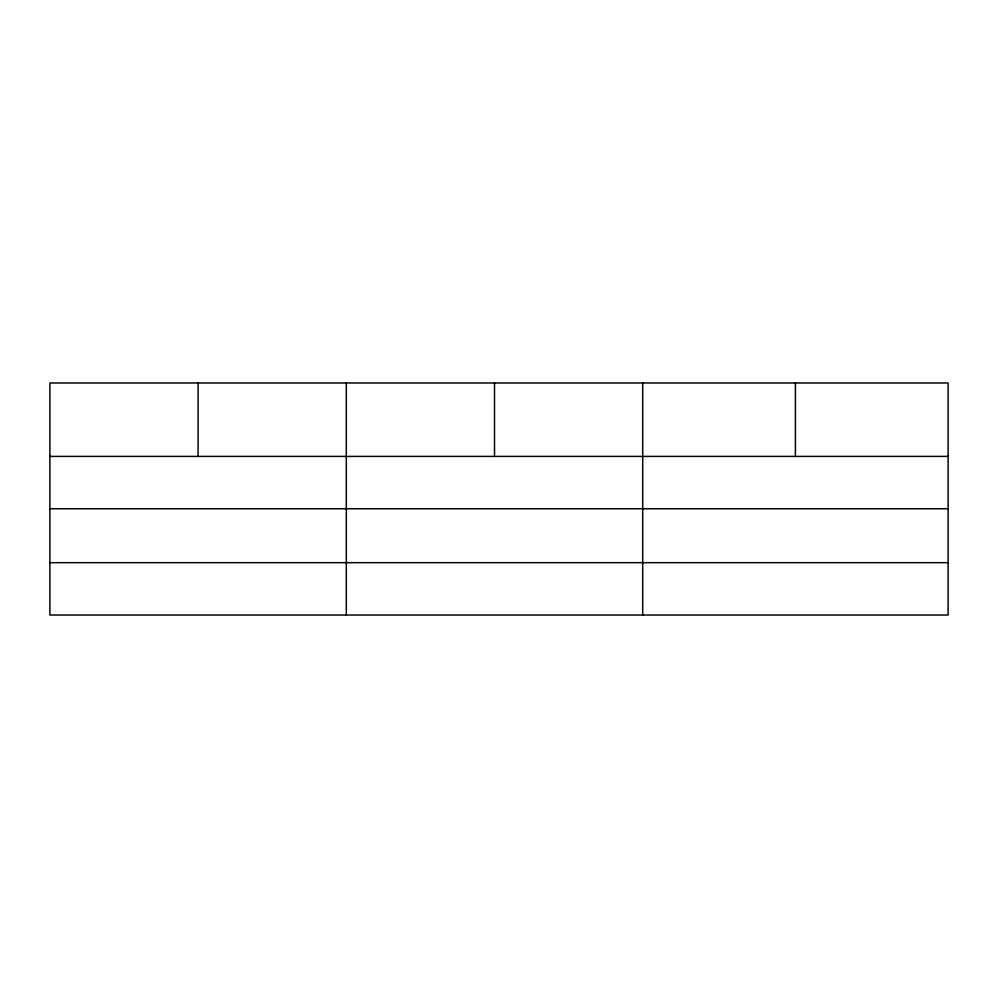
<?xml version="1.0" encoding="UTF-8"?>
<svg xmlns="http://www.w3.org/2000/svg" width="998" height="998" viewBox="0 0 998 998"><rect width="100%" height="100%" fill="white"/><g stroke="black" fill="none" stroke-linecap="round" stroke-linejoin="round"><path stroke-width="1.5" d="M948.1 508.743L948.1 382.983L49.9 382.983L49.9 615.018L948.1 615.018L948.1 508.743L49.9 508.743M49.9 456.41L948.1 456.41M49.9 562.672L948.1 562.672M795.406 382.983L795.406 456.41M642.712 382.983L642.712 615.018M494.509 382.983L494.509 456.41M346.306 382.983L346.306 615.018M198.103 382.983L198.103 456.41"/></g></svg>
